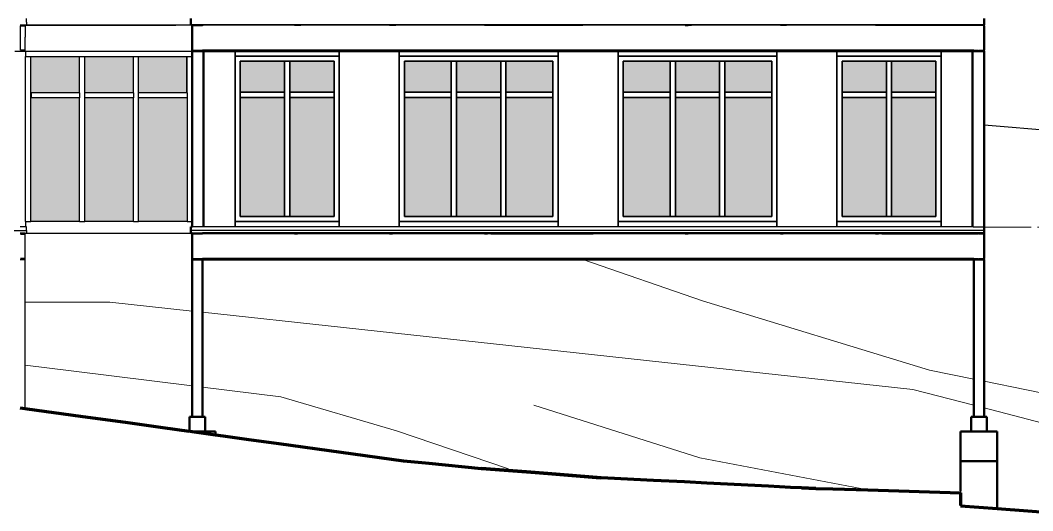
# Model space of a CAD drawing. Header units: metres. Extents: x -57 to 501, y 45 to 307.
# Drawn here: x -0.86 to 18.57, y 123.76 to 133.17 of the extents above; entities that cross this region are included whole.
import ezdxf

# ---------------------------------------------------------------- set-up
doc = ezdxf.new("R2010")
doc.units = ezdxf.units.M
doc.linetypes.add('ACAD_ISO04W100', pattern=[30, 24, -3, 0, -3])
doc.layers.add('Acotación', color=250, linetype='Continuous', lineweight=9)
doc.layers.add('atras', color=7, linetype='Continuous')
doc.layers.add('SectionCutEdges', color=7, linetype='Continuous')

msp = doc.modelspace()

# ---------------------------------------------------------------- hatches: boundary and pattern name
h = msp.add_hatch(color=256)
h.dxf.hatch_style = 1
h.set_gradient(color1=(147, 149, 152), name='HEMISPHERICAL')
h.paths.add_polyline_path([(-18.093, 132.469), (-19.023, 132.469), (-19.023, 131.775), (-19.017, 131.775), (-18.093, 131.775)])
h.paths.add_polyline_path([(-17.064, 132.469), (-17.987, 132.469), (-17.987, 131.775), (-17.981, 131.775), (-17.064, 131.775)])
h.paths.add_polyline_path([(-16.035, 132.469), (-16.952, 132.469), (-16.952, 131.775), (-16.035, 131.775)])
h.paths.add_polyline_path([(-18.093, 131.447), (-18.093, 131.606), (-18.093, 131.675), (-19.017, 131.675), (-19.023, 131.675), (-19.023, 129.304), (-18.093, 129.304), (-18.093, 129.716), (-18.093, 129.834), (-18.093, 130.716)])
h.paths.add_polyline_path([(-17.058, 131.621), (-17.058, 131.675), (-17.981, 131.675), (-17.987, 131.675), (-17.987, 129.304), (-17.058, 129.304), (-17.058, 129.572), (-17.058, 131.003)])
h.paths.add_polyline_path([(-16.023, 131.675), (-16.952, 131.675), (-16.952, 129.304), (-16.023, 129.304)])
h.paths.add_polyline_path([(-14.192, 132.379), (-15.042, 132.379), (-15.042, 131.784), (-14.192, 131.784)])
h.paths.add_polyline_path([(-13.242, 132.379), (-14.092, 132.379), (-14.092, 131.784), (-13.242, 131.784)])
h.paths.add_polyline_path([(-14.192, 131.684), (-15.042, 131.684), (-15.042, 129.404), (-14.192, 129.404)])
h.paths.add_polyline_path([(-13.242, 131.684), (-14.092, 131.684), (-14.092, 129.404), (-13.242, 129.404)])
h.paths.add_polyline_path([(-10.992, 132.379), (-11.892, 132.379), (-11.892, 131.784), (-10.992, 131.784)])
h.paths.add_polyline_path([(-10.042, 132.379), (-10.892, 132.379), (-10.892, 131.784), (-10.042, 131.784)])
h.paths.add_polyline_path([(-9.042, 132.379), (-9.942, 132.379), (-9.942, 131.784), (-9.042, 131.784)])
h.paths.add_polyline_path([(-10.992, 131.684), (-11.892, 131.684), (-11.892, 129.404), (-10.992, 129.404)])
h.paths.add_polyline_path([(-10.042, 131.684), (-10.892, 131.684), (-10.892, 129.404), (-10.042, 129.404)])
h.paths.add_polyline_path([(-9.042, 131.684), (-9.942, 131.684), (-9.942, 129.404), (-9.042, 129.404)])
h.paths.add_polyline_path([(-6.792, 132.379), (-7.692, 132.379), (-7.692, 131.784), (-6.792, 131.784)])
h.paths.add_polyline_path([(-5.842, 132.379), (-6.692, 132.379), (-6.692, 131.784), (-5.842, 131.784)])
h.paths.add_polyline_path([(-4.842, 132.379), (-5.742, 132.379), (-5.742, 131.784), (-4.842, 131.784)])
h.paths.add_polyline_path([(-6.792, 131.684), (-7.692, 131.684), (-7.692, 129.404), (-6.792, 129.404)])
h.paths.add_polyline_path([(-5.842, 131.684), (-6.692, 131.684), (-6.692, 129.404), (-5.842, 129.404)])
h.paths.add_polyline_path([(-4.842, 131.684), (-5.742, 131.684), (-5.742, 129.404), (-4.842, 129.404)])
h.paths.add_polyline_path([(-2.642, 132.379), (-3.492, 132.379), (-3.492, 131.784), (-2.642, 131.784)])
h.paths.add_polyline_path([(-1.692, 132.379), (-2.542, 132.379), (-2.542, 131.784), (-1.692, 131.784)])
h.paths.add_polyline_path([(-2.642, 131.684), (-3.492, 131.684), (-3.492, 129.404), (-2.642, 129.404)])
h.paths.add_polyline_path([(-1.692, 131.684), (-2.542, 131.684), (-2.542, 129.404), (-1.692, 129.404)])
h.paths.add_polyline_path([(0.273, 132.469), (0.267, 132.469), (-0.663, 132.469), (-0.663, 131.775), (-0.657, 131.775), (0.273, 131.775)])
h.paths.add_polyline_path([(1.308, 132.469), (1.296, 132.469), (0.373, 132.469), (0.373, 131.775), (0.379, 131.775), (1.296, 131.775), (1.308, 131.775)])
h.paths.add_polyline_path([(2.325, 132.469), (1.408, 132.469), (1.408, 131.775), (2.325, 131.775)])
h.paths.add_polyline_path([(0.273, 131.24), (0.273, 131.457), (0.273, 131.675), (0.267, 131.675), (-0.663, 131.675), (-0.663, 129.304), (0.273, 129.304), (0.273, 129.415), (0.273, 130.302), (0.273, 130.716)])
h.paths.add_polyline_path([(1.308, 131.473), (1.308, 131.584), (1.308, 131.675), (1.302, 131.675), (0.373, 131.675), (0.373, 129.304), (1.308, 129.304), (1.308, 130.568), (1.308, 130.716)])
h.paths.add_polyline_path([(2.337, 131.675), (1.408, 131.675), (1.408, 129.304), (2.337, 129.304)])
h.paths.add_polyline_path([(4.208, 132.379), (3.358, 132.379), (3.358, 131.784), (4.208, 131.784)])
h.paths.add_polyline_path([(5.158, 132.379), (4.308, 132.379), (4.308, 131.784), (5.158, 131.784)])
h.paths.add_polyline_path([(4.208, 131.684), (3.358, 131.684), (3.358, 129.404), (4.208, 129.404)])
h.paths.add_polyline_path([(5.158, 131.684), (4.308, 131.684), (4.308, 129.404), (5.158, 129.404)])
h.paths.add_polyline_path([(7.408, 132.379), (6.508, 132.379), (6.508, 131.784), (7.408, 131.784)])
h.paths.add_polyline_path([(8.358, 132.379), (7.508, 132.379), (7.508, 131.784), (8.358, 131.784)])
h.paths.add_polyline_path([(9.358, 132.379), (8.458, 132.379), (8.458, 131.784), (9.358, 131.784)])
h.paths.add_polyline_path([(7.408, 131.684), (6.508, 131.684), (6.508, 129.404), (7.408, 129.404)])
h.paths.add_polyline_path([(8.358, 131.684), (7.508, 131.684), (7.508, 129.404), (8.358, 129.404)])
h.paths.add_polyline_path([(9.358, 131.684), (8.458, 131.684), (8.458, 129.404), (9.358, 129.404)])
h.paths.add_polyline_path([(11.608, 132.379), (10.708, 132.379), (10.708, 131.784), (11.608, 131.784)])
h.paths.add_polyline_path([(12.558, 132.379), (11.708, 132.379), (11.708, 131.784), (12.558, 131.784)])
h.paths.add_polyline_path([(13.558, 132.379), (12.658, 132.379), (12.658, 131.784), (13.558, 131.784)])
h.paths.add_polyline_path([(11.608, 131.684), (10.708, 131.684), (10.708, 129.404), (11.608, 129.404)])
h.paths.add_polyline_path([(12.558, 131.684), (11.708, 131.684), (11.708, 129.404), (12.558, 129.404)])
h.paths.add_polyline_path([(13.558, 131.684), (12.658, 131.684), (12.658, 129.404), (13.558, 129.404)])
h.paths.add_polyline_path([(15.758, 132.379), (14.908, 132.379), (14.908, 131.784), (15.758, 131.784)])
h.paths.add_polyline_path([(16.708, 132.379), (15.858, 132.379), (15.858, 131.784), (16.708, 131.784)])
h.paths.add_polyline_path([(15.758, 131.684), (14.908, 131.684), (14.908, 129.404), (15.758, 129.404)])
h.paths.add_polyline_path([(16.708, 131.684), (15.858, 131.684), (15.858, 129.404), (16.708, 129.404)])

# ---------------------------------------------------------------- linework, layer by layer
at = {"color": 251, "true_color": 0x636466}
for p, q in [((-0.745, 133.13), (-0.745, 133.2)), ((-0.745, 133.13), (-0.745, 133.08)), ((-0.867, 133.08), (-0.767, 133.08)), ((-0.767, 133.074), (-0.867, 133.074)), ((-0.862, 132.59), (-0.862, 133.058)), ((-0.862, 133.058), (-0.767, 133.058)), ((-0.767, 133.074), (-0.767, 133.08)), ((-0.767, 133.08), (-0.745, 133.08)), ((-0.767, 133.065), (-0.767, 133.074)), ((-0.767, 133.074), (2.119, 133.074)), ((-0.767, 133.058), (-0.767, 133.065)), ((-0.767, 133.058), (-0.767, 132.844)), ((-0.745, 133.08), (2.114, 133.08)), ((2.119, 133.074), (2.114, 133.08)), ((2.114, 133.08), (2.127, 133.08)), ((2.131, 133.074), (2.119, 133.074)), ((2.131, 133.074), (2.127, 133.08)), ((2.127, 133.08), (2.411, 133.08)), ((2.313, 133.074), (2.131, 133.074)), ((2.411, 133.074), (2.313, 133.074)), ((-0.767, 132.834), (-0.767, 132.844)), ((-0.767, 132.59), (-0.767, 132.834)), ((-0.967, 132.574), (-0.763, 132.574)), ((-0.767, 132.59), (-0.862, 132.59)), ((-0.767, 132.574), (-0.767, 132.59)), ((-0.763, 132.574), (-0.763, 132.469)), ((2.433, 132.569), (-0.763, 132.569)), ((-0.745, 132.574), (-0.745, 132.574)), ((-0.763, 132.469), (-0.663, 132.469)), ((-0.763, 131.716), (-0.763, 132.469)), ((-0.663, 132.469), (0.267, 132.469)), ((-0.663, 131.775), (-0.663, 132.469)), ((0.267, 132.469), (0.273, 132.469)), ((0.273, 132.469), (0.373, 132.469)), ((0.273, 131.775), (0.273, 132.469)), ((0.373, 132.469), (1.296, 132.469)), ((0.373, 131.775), (0.373, 132.469)), ((1.296, 132.469), (1.308, 132.469)), ((1.308, 132.469), (1.408, 132.469)), ((1.308, 131.775), (1.308, 132.469)), ((1.408, 132.469), (2.325, 132.469)), ((1.408, 131.775), (1.408, 132.469)), ((2.325, 132.469), (2.325, 131.775)), ((2.325, 132.469), (2.337, 132.469)), ((2.337, 132.469), (2.437, 132.469)), ((2.337, 131.775), (2.337, 132.469)), ((-0.663, 131.716), (-0.663, 131.775)), ((-0.657, 131.775), (-0.663, 131.775)), ((0.267, 131.775), (-0.657, 131.775)), ((-0.657, 131.775), (-0.657, 131.716)), ((0.273, 131.775), (0.267, 131.775)), ((0.273, 131.775), (0.273, 131.675)), ((0.373, 131.716), (0.373, 131.775)), ((0.379, 131.775), (0.373, 131.775)), ((1.296, 131.775), (0.379, 131.775)), ((1.308, 131.775), (1.296, 131.775)), ((1.308, 131.775), (1.308, 131.675)), ((2.325, 131.775), (1.408, 131.775)), ((1.408, 131.675), (1.408, 131.775)), ((2.337, 131.775), (2.325, 131.775)), ((-0.763, 131.331), (-0.763, 131.716)), ((-0.657, 131.716), (-0.663, 131.716)), ((-0.663, 131.675), (-0.663, 131.716)), ((-0.663, 129.304), (-0.663, 131.675)), ((-0.663, 131.675), (-0.657, 131.675)), ((-0.657, 131.716), (-0.657, 131.675)), ((0.267, 131.675), (-0.657, 131.675)), ((0.267, 131.675), (0.273, 131.675)), ((0.273, 131.457), (0.273, 131.675)), ((0.373, 131.675), (0.373, 131.716)), ((0.373, 129.304), (0.373, 131.675)), ((0.373, 131.675), (0.379, 131.675)), ((1.302, 131.675), (0.379, 131.675)), ((1.302, 131.675), (1.308, 131.675)), ((1.308, 131.584), (1.308, 131.675)), ((1.308, 131.473), (1.308, 131.584)), ((2.337, 131.675), (1.408, 131.675)), ((1.408, 129.304), (1.408, 131.675)), ((0.273, 131.24), (0.273, 131.457)), ((1.308, 130.716), (1.308, 131.473)), ((-0.763, 131.008), (-0.763, 131.331)), ((0.273, 130.716), (0.273, 131.24)), ((-0.763, 130.716), (-0.763, 131.008)), ((-0.763, 130.036), (-0.763, 130.716)), ((0.273, 130.302), (0.273, 130.716)), ((1.308, 130.568), (1.308, 130.716)), ((1.308, 129.304), (1.308, 130.568)), ((0.273, 129.415), (0.273, 130.302)), ((-0.763, 129.552), (-0.763, 130.036)), ((-0.763, 129.304), (-0.763, 129.552)), ((0.273, 129.304), (0.273, 129.415)), ((-0.763, 129.304), (-0.663, 129.304)), ((-0.763, 129.304), (-0.763, 129.204)), ((0.267, 129.304), (-0.663, 129.304)), ((0.273, 129.304), (0.267, 129.304)), ((0.273, 129.304), (0.373, 129.304)), ((1.302, 129.304), (0.373, 129.304)), ((1.308, 129.304), (1.302, 129.304)), ((1.308, 129.304), (1.408, 129.304)), ((2.337, 129.304), (1.408, 129.304)), ((-15.967, 129.134), (-0.745, 129.134)), ((-0.767, 129.204), (-0.867, 129.204)), ((-0.867, 129.084), (-0.767, 129.084)), ((-0.767, 129.079), (-0.867, 129.079)), ((-0.862, 129.063), (-0.767, 129.063)), ((-0.763, 129.204), (-0.767, 129.204)), ((-0.767, 129.084), (-0.745, 129.084)), ((-0.767, 129.079), (-0.767, 129.084)), ((-0.767, 129.063), (-0.767, 129.079)), ((-0.767, 128.781), (-0.767, 129.063)), ((-0.745, 129.204), (-0.763, 129.204)), ((-0.745, 129.134), (-0.745, 129.204)), ((-0.745, 129.134), (-0.745, 129.084)), ((-0.745, 129.084), (2.411, 129.084)), ((-0.767, 128.726), (-0.767, 128.781)), ((-0.767, 128.716), (-0.767, 128.726)), ((-0.767, 128.627), (-0.767, 128.716)), ((-0.867, 128.579), (-0.767, 128.579)), ((-0.767, 128.595), (-0.862, 128.595)), ((-0.767, 128.595), (-0.767, 128.627)), ((-0.767, 128.579), (-0.767, 128.595)), ((-0.767, 127.716), (-0.767, 128.579)), ((-0.767, 127.71), (-0.767, 127.716)), ((-0.767, 126.716), (-0.767, 127.71)), ((-0.767, 126.659), (-0.767, 126.716)), ((-0.767, 126.621), (-0.767, 126.659)), ((-0.767, 126.36), (-0.767, 126.621)), ((-0.767, 125.859), (-0.767, 126.36)), ((-0.767, 125.816), (-0.767, 125.859)), ((-0.767, 125.72), (-0.767, 125.816))]:
    msp.add_line(p, q, dxfattribs=at)
at = {"lineweight": 50}
for p, q in [((2.411, 133.13), (2.411, 133.2)), ((2.411, 133.13), (2.411, 133.08)), ((17.633, 133.2), (17.633, 133.13)), ((17.633, 133.08), (17.633, 133.13)), ((2.433, 133.058), (2.433, 132.844)), ((17.633, 133.032), (17.633, 133.058)), ((17.633, 132.59), (17.633, 133.032)), ((2.433, 132.834), (2.433, 132.844)), ((2.433, 132.59), (2.433, 132.834)), ((2.433, 132.574), (2.433, 132.59)), ((2.433, 132.574), (2.433, 132.569)), ((2.533, 132.574), (2.433, 132.574)), ((2.437, 132.569), (2.437, 132.469)), ((2.633, 132.574), (2.533, 132.574)), ((2.653, 132.574), (2.643, 132.574)), ((2.653, 129.204), (2.653, 132.574)), ((2.653, 132.574), (3.258, 132.574)), ((3.258, 132.574), (5.258, 132.574)), ((5.258, 132.574), (6.408, 132.574)), ((6.408, 132.574), (9.458, 132.574)), ((9.458, 132.574), (9.933, 132.574)), ((10.133, 132.574), (9.933, 132.574)), ((10.608, 132.574), (10.133, 132.574)), ((13.658, 132.574), (10.608, 132.574)), ((14.808, 132.574), (13.658, 132.574)), ((16.808, 132.574), (14.808, 132.574)), ((16.808, 132.574), (17.413, 132.574)), ((17.413, 132.574), (17.413, 129.204)), ((17.623, 132.574), (17.433, 132.574)), ((17.633, 132.065), (17.633, 132.574)), ((2.437, 129.304), (2.437, 132.469)), ((17.633, 132.022), (17.633, 132.065)), ((17.633, 131.154), (17.633, 132.022)), ((17.633, 131.013), (17.633, 131.154)), ((17.633, 130.716), (17.633, 131.013)), ((17.633, 130.589), (17.633, 130.716)), ((17.633, 130.108), (17.633, 130.589)), ((17.633, 129.969), (17.633, 130.108)), ((17.633, 129.716), (17.633, 129.969)), ((17.633, 129.204), (17.633, 129.716)), ((2.437, 129.304), (2.437, 129.204)), ((2.411, 129.134), (2.411, 129.204)), ((2.437, 129.204), (2.411, 129.204)), ((2.411, 129.134), (2.411, 129.084)), ((2.411, 129.084), (2.411, 129.079)), ((2.411, 129.079), (2.433, 129.079)), ((2.433, 129.063), (2.433, 129.079)), ((2.433, 128.716), (2.433, 129.063)), ((17.433, 129.084), (2.633, 129.084)), ((17.533, 129.084), (17.433, 129.084)), ((17.633, 129.084), (17.533, 129.084)), ((17.633, 129.204), (17.633, 129.134)), ((17.633, 129.084), (17.633, 129.134)), ((17.633, 129.079), (17.633, 129.084)), ((17.633, 129.084), (17.633, 129.079)), ((17.633, 129.079), (17.633, 129.063)), ((17.633, 128.814), (17.633, 129.063)), ((2.433, 128.595), (2.433, 128.716)), ((17.633, 128.716), (17.633, 128.814)), ((17.633, 128.595), (17.633, 128.716)), ((2.433, 128.579), (2.433, 128.595)), ((2.533, 128.579), (2.433, 128.579)), ((2.433, 128.046), (2.433, 128.579)), ((2.633, 128.579), (2.533, 128.579)), ((2.633, 128.579), (5.346, 128.579)), ((2.633, 128.003), (2.633, 128.579)), ((5.346, 128.579), (5.962, 128.579)), ((5.962, 128.579), (6.37, 128.579)), ((6.37, 128.579), (9.933, 128.579)), ((10.133, 128.579), (9.933, 128.579)), ((10.636, 128.579), (10.133, 128.579)), ((10.919, 128.579), (10.636, 128.579)), ((11.513, 128.579), (10.919, 128.579)), ((17.433, 128.579), (11.513, 128.579)), ((17.533, 128.579), (17.433, 128.579)), ((17.433, 127.765), (17.433, 128.579)), ((17.633, 128.579), (17.533, 128.579)), ((17.633, 127.738), (17.633, 128.579)), ((2.433, 127.716), (2.433, 128.046)), ((2.633, 127.716), (2.633, 128.003)), ((2.433, 127.065), (2.433, 127.716)), ((2.633, 126.987), (2.633, 127.716)), ((17.433, 127.716), (17.433, 127.765)), ((17.433, 126.84), (17.433, 127.716)), ((17.633, 127.716), (17.633, 127.738)), ((17.633, 126.796), (17.633, 127.716)), ((2.433, 126.934), (2.433, 127.065)), ((2.433, 126.716), (2.433, 126.934)), ((2.633, 126.885), (2.633, 126.987)), ((2.633, 126.716), (2.633, 126.885)), ((2.433, 125.981), (2.433, 126.716)), ((2.633, 125.938), (2.633, 126.716)), ((17.433, 126.716), (17.433, 126.84)), ((17.433, 125.781), (17.433, 126.716)), ((17.633, 126.716), (17.633, 126.796)), ((17.633, 126.114), (17.633, 126.716)), ((17.633, 125.716), (17.633, 126.114)), ((2.433, 125.716), (2.433, 125.981)), ((2.633, 125.716), (2.633, 125.938)), ((17.433, 125.716), (17.433, 125.781)), ((2.433, 125.56), (2.383, 125.56)), ((2.383, 125.56), (2.383, 125.405)), ((2.433, 125.56), (2.433, 125.716)), ((2.533, 125.56), (2.433, 125.56)), ((2.633, 125.56), (2.533, 125.56)), ((2.633, 125.56), (2.633, 125.716)), ((2.683, 125.56), (2.633, 125.56)), ((2.683, 125.56), (2.683, 125.309)), ((17.433, 125.56), (17.383, 125.56)), ((17.383, 125.56), (17.383, 125.279)), ((17.433, 125.685), (17.433, 125.716)), ((17.433, 125.56), (17.433, 125.685)), ((17.533, 125.56), (17.433, 125.56)), ((17.633, 125.56), (17.533, 125.56)), ((17.633, 125.56), (17.633, 125.716)), ((17.683, 125.56), (17.633, 125.56)), ((17.683, 125.56), (17.683, 125.482)), ((2.383, 125.405), (2.383, 125.33)), ((2.383, 125.33), (2.383, 125.286)), ((17.683, 125.482), (17.683, 125.279)), ((2.683, 125.279), (2.436, 125.279)), ((2.683, 125.309), (2.683, 125.279)), ((2.776, 125.279), (2.683, 125.279)), ((2.883, 125.279), (2.776, 125.279)), ((2.883, 125.279), (2.883, 125.244)), ((2.883, 125.244), (2.883, 125.217)), ((17.383, 125.279), (17.183, 125.279)), ((17.183, 125.279), (17.183, 124.716)), ((17.683, 125.279), (17.383, 125.279)), ((17.883, 125.279), (17.683, 125.279)), ((17.883, 125.279), (17.883, 124.716)), ((17.183, 124.716), (17.183, 124.709)), ((17.183, 124.709), (17.883, 124.709)), ((17.183, 124.709), (17.183, 124.141)), ((17.883, 124.716), (17.883, 124.709)), ((17.883, 124.709), (17.883, 124.083)), ((17.883, 124.083), (17.883, 124.006)), ((17.883, 124.006), (17.883, 123.927)), ((17.883, 123.927), (17.883, 123.803))]:
    msp.add_line(p, q, dxfattribs=at)
for p, q in [((2.411, 133.08), (2.411, 133.074)), ((2.433, 133.08), (2.411, 133.08)), ((2.433, 133.074), (2.433, 133.08)), ((2.533, 133.08), (2.433, 133.08)), ((2.533, 133.074), (2.533, 133.08)), ((2.633, 133.08), (2.533, 133.08)), ((2.633, 133.074), (2.633, 133.08)), ((17.433, 133.08), (2.633, 133.08)), ((4.398, 133.074), (2.633, 133.074)), ((6.223, 133.074), (4.518, 133.074)), ((8.048, 133.074), (6.343, 133.074)), ((8.168, 133.074), (9.933, 133.074)), ((11.898, 133.074), (10.133, 133.074)), ((13.723, 133.074), (12.018, 133.074)), ((15.548, 133.074), (13.843, 133.074)), ((15.668, 133.074), (17.433, 133.074)), ((17.433, 133.074), (17.433, 133.08)), ((17.533, 133.08), (17.433, 133.08)), ((17.533, 133.074), (17.533, 133.08)), ((17.633, 133.08), (17.533, 133.08)), ((17.633, 133.074), (17.633, 133.08)), ((17.633, 133.08), (17.633, 133.074)), ((2.433, 132.569), (2.437, 132.569)), ((9.933, 132.59), (2.633, 132.59)), ((2.643, 132.574), (2.633, 132.574)), ((17.433, 132.59), (10.133, 132.59)), ((17.423, 132.574), (17.413, 132.574)), ((2.337, 131.775), (2.337, 131.675)), ((2.337, 131.675), (2.337, 129.304)), ((2.337, 129.304), (2.437, 129.304)), ((2.433, 129.084), (2.411, 129.084)), ((2.433, 129.079), (2.433, 129.084)), ((2.533, 129.084), (2.433, 129.084)), ((2.533, 129.079), (2.533, 129.084)), ((2.633, 129.084), (2.533, 129.084)), ((2.633, 129.079), (2.633, 129.084)), ((4.398, 129.079), (2.633, 129.079)), ((4.398, 129.069), (2.633, 129.069)), ((6.223, 129.079), (4.518, 129.079)), ((6.223, 129.069), (4.518, 129.069)), ((8.048, 129.079), (6.343, 129.079)), ((8.048, 129.069), (6.343, 129.069)), ((8.168, 129.079), (9.933, 129.079)), ((8.168, 129.069), (10.133, 129.069)), ((11.898, 129.079), (10.133, 129.079)), ((11.898, 129.069), (10.133, 129.069)), ((13.723, 129.079), (12.018, 129.079)), ((13.723, 129.069), (12.018, 129.069)), ((15.548, 129.079), (13.843, 129.079)), ((15.548, 129.069), (13.843, 129.069)), ((15.668, 129.079), (17.433, 129.079)), ((15.668, 129.069), (17.433, 129.069)), ((17.433, 129.079), (17.433, 129.084)), ((17.533, 129.079), (17.533, 129.084)), ((9.933, 128.595), (2.633, 128.595)), ((17.433, 128.595), (10.133, 128.595)), ((17.183, 124.141), (17.183, 124.104)), ((17.183, 123.857), (17.183, 123.856)), ((17.883, 123.803), (17.883, 123.801))]:
    msp.add_line(p, q)
at = {"lineweight": 35}
for p, q in [((3.258, 132.479), (3.258, 132.574)), ((5.258, 132.574), (5.258, 132.479)), ((6.408, 132.479), (6.408, 132.574)), ((9.458, 132.574), (9.458, 132.479)), ((10.608, 132.479), (10.608, 132.574)), ((13.658, 132.574), (13.658, 132.479)), ((14.808, 132.479), (14.808, 132.574)), ((16.808, 132.574), (16.808, 132.479)), ((3.258, 132.479), (5.258, 132.479)), ((3.258, 129.304), (3.258, 132.479)), ((3.358, 131.784), (3.358, 132.379)), ((3.358, 132.379), (4.208, 132.379)), ((4.208, 132.379), (4.308, 132.379)), ((4.208, 132.379), (4.208, 131.784)), ((4.308, 131.784), (4.308, 132.379)), ((4.308, 132.379), (5.158, 132.379)), ((5.158, 132.379), (5.158, 131.784)), ((5.258, 132.479), (5.258, 129.304)), ((6.408, 129.304), (6.408, 132.479)), ((6.408, 132.479), (9.458, 132.479)), ((6.508, 131.784), (6.508, 132.379)), ((6.508, 132.379), (7.408, 132.379)), ((7.408, 132.379), (7.508, 132.379)), ((7.408, 132.379), (7.408, 131.784)), ((7.508, 132.379), (8.358, 132.379)), ((7.508, 131.784), (7.508, 132.379)), ((8.358, 132.379), (8.458, 132.379)), ((8.358, 132.379), (8.358, 131.784)), ((8.458, 131.784), (8.458, 132.379)), ((8.458, 132.379), (9.358, 132.379)), ((9.358, 132.379), (9.358, 131.784)), ((9.458, 132.479), (9.458, 129.304)), ((10.608, 129.304), (10.608, 132.479)), ((10.608, 132.479), (13.658, 132.479)), ((10.708, 131.784), (10.708, 132.379)), ((10.708, 132.379), (11.608, 132.379)), ((11.608, 132.379), (11.708, 132.379)), ((11.608, 132.379), (11.608, 131.784)), ((11.708, 132.379), (12.558, 132.379)), ((11.708, 131.784), (11.708, 132.379)), ((12.558, 132.379), (12.558, 131.784)), ((12.558, 132.379), (12.658, 132.379)), ((12.658, 131.784), (12.658, 132.379)), ((12.658, 132.379), (13.558, 132.379)), ((13.558, 132.379), (13.558, 131.784)), ((13.658, 132.479), (13.658, 129.304)), ((14.808, 132.479), (16.808, 132.479)), ((14.808, 129.304), (14.808, 132.479)), ((14.908, 131.784), (14.908, 132.379)), ((14.908, 132.379), (15.758, 132.379)), ((15.758, 132.379), (15.858, 132.379)), ((15.758, 132.379), (15.758, 131.784)), ((15.858, 131.784), (15.858, 132.379)), ((15.858, 132.379), (16.708, 132.379)), ((16.708, 132.379), (16.708, 131.784)), ((16.808, 132.479), (16.808, 129.304)), ((4.208, 131.784), (3.358, 131.784)), ((3.358, 131.784), (3.358, 131.684)), ((4.208, 131.784), (4.208, 131.684)), ((5.158, 131.784), (4.308, 131.784)), ((4.308, 131.784), (4.308, 131.684)), ((5.158, 131.784), (5.158, 131.684)), ((7.408, 131.784), (6.508, 131.784)), ((6.508, 131.784), (6.508, 131.684)), ((7.408, 131.784), (7.408, 131.684)), ((8.358, 131.784), (7.508, 131.784)), ((7.508, 131.784), (7.508, 131.684)), ((8.358, 131.784), (8.358, 131.684)), ((9.358, 131.784), (8.458, 131.784)), ((8.458, 131.784), (8.458, 131.684)), ((9.358, 131.784), (9.358, 131.684)), ((11.608, 131.784), (10.708, 131.784)), ((10.708, 131.784), (10.708, 131.684)), ((11.608, 131.784), (11.608, 131.684)), ((12.558, 131.784), (11.708, 131.784)), ((11.708, 131.784), (11.708, 131.684)), ((12.558, 131.784), (12.558, 131.684)), ((13.558, 131.784), (12.658, 131.784)), ((12.658, 131.784), (12.658, 131.684)), ((13.558, 131.784), (13.558, 131.684)), ((15.758, 131.784), (14.908, 131.784)), ((14.908, 131.784), (14.908, 131.684)), ((15.758, 131.784), (15.758, 131.684)), ((16.708, 131.784), (15.858, 131.784)), ((15.858, 131.784), (15.858, 131.684)), ((16.708, 131.784), (16.708, 131.684)), ((4.208, 131.684), (3.358, 131.684)), ((3.358, 129.404), (3.358, 131.684)), ((4.208, 131.684), (4.208, 129.404)), ((5.158, 131.684), (4.308, 131.684)), ((4.308, 129.404), (4.308, 131.684)), ((5.158, 131.684), (5.158, 129.404)), ((7.408, 131.684), (6.508, 131.684)), ((6.508, 129.404), (6.508, 131.684)), ((7.408, 131.684), (7.408, 129.404)), ((8.358, 131.684), (7.508, 131.684)), ((7.508, 129.404), (7.508, 131.684)), ((8.358, 131.684), (8.358, 129.404)), ((9.358, 131.684), (8.458, 131.684)), ((8.458, 129.404), (8.458, 131.684)), ((9.358, 131.684), (9.358, 129.404)), ((11.608, 131.684), (10.708, 131.684)), ((10.708, 129.404), (10.708, 131.684)), ((11.608, 131.684), (11.608, 129.404)), ((12.558, 131.684), (11.708, 131.684)), ((11.708, 129.404), (11.708, 131.684)), ((12.558, 131.684), (12.558, 129.404)), ((13.558, 131.684), (12.658, 131.684)), ((12.658, 129.404), (12.658, 131.684)), ((13.558, 131.684), (13.558, 129.404)), ((15.758, 131.684), (14.908, 131.684)), ((14.908, 129.404), (14.908, 131.684)), ((15.758, 131.684), (15.758, 129.404)), ((16.708, 131.684), (15.858, 131.684)), ((15.858, 129.404), (15.858, 131.684)), ((16.708, 131.684), (16.708, 129.404)), ((5.258, 129.304), (3.258, 129.304)), ((3.258, 129.204), (3.258, 129.304)), ((4.208, 129.404), (3.358, 129.404)), ((4.208, 129.404), (4.308, 129.404)), ((5.158, 129.404), (4.308, 129.404)), ((5.258, 129.304), (5.258, 129.204)), ((9.458, 129.304), (6.408, 129.304)), ((6.408, 129.204), (6.408, 129.304)), ((7.408, 129.404), (6.508, 129.404)), ((7.408, 129.404), (7.508, 129.404)), ((8.358, 129.404), (7.508, 129.404)), ((8.358, 129.404), (8.458, 129.404)), ((9.358, 129.404), (8.458, 129.404)), ((9.458, 129.304), (9.458, 129.204)), ((13.658, 129.304), (10.608, 129.304)), ((10.608, 129.204), (10.608, 129.304)), ((11.608, 129.404), (10.708, 129.404)), ((11.608, 129.404), (11.708, 129.404)), ((12.558, 129.404), (11.708, 129.404)), ((12.558, 129.404), (12.658, 129.404)), ((13.558, 129.404), (12.658, 129.404)), ((13.658, 129.304), (13.658, 129.204)), ((16.808, 129.304), (14.808, 129.304)), ((14.808, 129.204), (14.808, 129.304)), ((15.758, 129.404), (14.908, 129.404)), ((15.758, 129.404), (15.858, 129.404)), ((16.708, 129.404), (15.858, 129.404)), ((16.808, 129.304), (16.808, 129.204))]:
    msp.add_line(p, q, dxfattribs=at)
at = {"color": 9, "true_color": 0xc7c8ca}
msp.add_line((22.932, 130.716), (17.633, 131.154), dxfattribs=at)
at = {"color": 9, "lineweight": 5, "true_color": 0xc7c8ca}
for points in [[(12.226, 127.786), (9.933, 128.579)], [(2.433, 127.586), (0.857, 127.757), (-0.767, 127.757)], [(12.226, 127.786), (16.583, 126.457), (17.433, 126.283)], [(17.433, 125.782), (16.267, 126.087), (5.34, 127.271), (2.633, 127.564)], [(0.114, 126.443), (-0.767, 126.552)], [(0.114, 126.443), (2.433, 126.155)], [(2.633, 126.131), (4.14, 125.944), (6.359, 125.293), (8.508, 124.562)], [(17.633, 126.242), (20.883, 125.576), (25.069, 124.125)], [(8.989, 125.781), (12.177, 124.775), (15.405, 124.158)], [(24.971, 123.813), (17.633, 125.73)]]:
    msp.add_lwpolyline(points, dxfattribs=at)
at = {"layer": 'Acotación', "color": 252, "linetype": 'ACAD_ISO04W100', "ltscale": 0.04, "true_color": 0x939598}
msp.add_line((25.036, 129.195), (17.593, 129.195), dxfattribs=at)
at = {"layer": 'atras', "lineweight": 80}
for p, q in [((-0.867, 125.732), (-0.767, 125.72)), ((-0.767, 125.72), (-0.73, 125.716)), ((-0.73, 125.716), (0.29, 125.571)), ((0.29, 125.571), (1.2, 125.449)), ((1.2, 125.449), (1.651, 125.388)), ((1.651, 125.388), (1.873, 125.357)), ((1.873, 125.357), (2.38, 125.287)), ((2.383, 125.286), (2.436, 125.279)), ((2.436, 125.279), (2.883, 125.217)), ((2.883, 125.217), (3.032, 125.196)), ((3.032, 125.196), (3.522, 125.128)), ((3.522, 125.128), (4.096, 125.048)), ((4.096, 125.048), (6.489, 124.716)), ((6.489, 124.716), (6.91, 124.675)), ((6.91, 124.675), (6.979, 124.668)), ((6.979, 124.668), (7.98, 124.57)), ((7.98, 124.57), (7.991, 124.569)), ((8.08, 124.562), (7.98, 124.57)), ((7.991, 124.569), (8.08, 124.562)), ((8.935, 124.496), (8.08, 124.562)), ((8.08, 124.562), (8.935, 124.496)), ((9.26, 124.471), (8.935, 124.496)), ((8.935, 124.496), (9.26, 124.47)), ((10.284, 124.391), (9.26, 124.471)), ((9.26, 124.47), (10.265, 124.392)), ((10.284, 124.391), (10.265, 124.392)), ((10.41, 124.385), (10.284, 124.391)), ((11.29, 124.34), (10.41, 124.385)), ((11.884, 124.31), (11.29, 124.34)), ((12.31, 124.289), (11.884, 124.31)), ((13.495, 124.229), (12.31, 124.289)), ((13.921, 124.207), (13.495, 124.229)), ((14.13, 124.196), (13.921, 124.207)), ((14.13, 124.196), (14.401, 124.188)), ((14.401, 124.183), (14.13, 124.196)), ((14.401, 124.188), (14.733, 124.178)), ((14.733, 124.178), (15.405, 124.158)), ((15.405, 124.158), (17.183, 124.104)), ((17.183, 124.104), (17.183, 124.042)), ((17.183, 124.042), (17.183, 123.963)), ((17.183, 123.963), (17.183, 123.857)), ((17.183, 123.856), (17.883, 123.801)), ((17.883, 123.801), (18.979, 123.716))]:
    msp.add_line(p, q, dxfattribs=at)
at = {"layer": 'SectionCutEdges'}
for p, q in [((2.433, 133.074), (2.411, 133.074)), ((2.433, 133.065), (2.433, 133.074)), ((2.433, 133.074), (2.533, 133.074)), ((2.433, 133.065), (2.433, 133.058)), ((2.528, 133.058), (2.433, 133.058)), ((2.533, 133.074), (2.633, 133.074)), ((2.633, 133.058), (2.538, 133.058)), ((2.633, 133.065), (2.633, 133.074)), ((2.633, 133.065), (2.633, 133.058)), ((4.398, 133.074), (4.518, 133.074)), ((6.223, 133.074), (6.343, 133.074)), ((8.048, 133.074), (8.168, 133.074)), ((10.133, 133.074), (9.933, 133.074)), ((11.898, 133.065), (11.898, 133.074)), ((11.898, 133.074), (12.018, 133.074)), ((11.898, 133.065), (11.955, 133.065)), ((11.962, 133.065), (11.955, 133.065)), ((12.018, 133.065), (11.962, 133.065)), ((12.018, 133.065), (12.018, 133.074)), ((13.723, 133.074), (13.843, 133.074)), ((15.548, 133.074), (15.668, 133.074)), ((17.433, 133.074), (17.533, 133.074)), ((17.533, 133.074), (17.633, 133.074)), ((17.633, 133.074), (17.633, 133.058)), ((2.433, 132.59), (2.528, 132.59)), ((2.538, 132.59), (2.633, 132.59)), ((2.633, 132.59), (2.633, 132.574)), ((9.933, 132.59), (9.933, 132.574)), ((10.028, 132.59), (9.933, 132.59)), ((10.133, 132.59), (10.038, 132.59)), ((10.133, 132.59), (10.133, 132.574)), ((17.433, 132.579), (17.423, 132.579)), ((17.423, 132.579), (17.423, 132.574)), ((17.433, 132.59), (17.433, 132.579)), ((17.433, 132.59), (17.528, 132.59)), ((17.623, 132.579), (17.433, 132.579)), ((17.433, 132.574), (17.433, 132.579)), ((17.538, 132.59), (17.633, 132.59)), ((17.623, 132.574), (17.623, 132.579)), ((17.633, 132.574), (17.623, 132.574)), ((17.633, 132.59), (17.633, 132.574)), ((17.633, 129.134), (2.411, 129.134)), ((2.433, 129.079), (2.533, 129.079)), ((2.528, 129.063), (2.433, 129.063)), ((2.533, 129.204), (2.437, 129.204)), ((2.633, 129.204), (2.533, 129.204)), ((2.533, 129.079), (2.633, 129.079)), ((2.633, 129.063), (2.538, 129.063)), ((2.643, 129.204), (2.633, 129.204)), ((2.633, 129.069), (2.633, 129.079)), ((2.633, 129.069), (2.633, 129.063)), ((2.653, 129.204), (2.643, 129.204)), ((3.258, 129.204), (2.653, 129.204)), ((5.258, 129.204), (3.258, 129.204)), ((4.398, 129.069), (4.398, 129.079)), ((4.398, 129.079), (4.518, 129.079)), ((4.398, 129.069), (4.455, 129.069)), ((4.462, 129.069), (4.455, 129.069)), ((4.518, 129.069), (4.462, 129.069)), ((4.518, 129.069), (4.518, 129.079)), ((6.408, 129.204), (5.258, 129.204)), ((6.223, 129.069), (6.223, 129.079)), ((6.223, 129.079), (6.343, 129.079)), ((6.223, 129.069), (6.28, 129.069)), ((6.287, 129.069), (6.28, 129.069)), ((6.343, 129.069), (6.287, 129.069)), ((6.343, 129.069), (6.343, 129.079)), ((9.458, 129.204), (6.408, 129.204)), ((8.048, 129.069), (8.048, 129.079)), ((8.048, 129.079), (8.168, 129.079)), ((8.048, 129.069), (8.105, 129.069)), ((8.112, 129.069), (8.105, 129.069)), ((8.168, 129.069), (8.112, 129.069)), ((8.168, 129.069), (8.168, 129.079)), ((10.608, 129.204), (9.458, 129.204)), ((10.133, 129.079), (9.933, 129.079)), ((13.658, 129.204), (10.608, 129.204)), ((11.898, 129.069), (11.898, 129.079)), ((11.898, 129.079), (12.018, 129.079)), ((11.898, 129.069), (11.955, 129.069)), ((11.962, 129.069), (11.955, 129.069)), ((12.018, 129.069), (11.962, 129.069)), ((12.018, 129.069), (12.018, 129.079)), ((14.808, 129.204), (13.658, 129.204)), ((13.723, 129.069), (13.723, 129.079)), ((13.723, 129.079), (13.843, 129.079)), ((13.723, 129.069), (13.78, 129.069)), ((13.787, 129.069), (13.78, 129.069)), ((13.843, 129.069), (13.787, 129.069)), ((13.843, 129.069), (13.843, 129.079)), ((16.808, 129.204), (14.808, 129.204)), ((15.548, 129.069), (15.548, 129.079)), ((15.548, 129.079), (15.668, 129.079)), ((15.548, 129.069), (15.605, 129.069)), ((15.612, 129.069), (15.605, 129.069)), ((15.668, 129.069), (15.612, 129.069)), ((15.668, 129.069), (15.668, 129.079)), ((17.413, 129.204), (16.808, 129.204)), ((17.423, 129.204), (17.413, 129.204)), ((17.423, 129.204), (17.623, 129.204)), ((17.433, 129.069), (17.433, 129.079)), ((17.433, 129.079), (17.533, 129.079)), ((17.433, 129.063), (17.433, 129.069)), ((17.528, 129.063), (17.433, 129.063)), ((17.533, 129.079), (17.633, 129.079)), ((17.633, 129.063), (17.538, 129.063)), ((17.633, 129.204), (17.623, 129.204)), ((2.433, 128.595), (2.528, 128.595)), ((2.538, 128.595), (2.633, 128.595)), ((2.633, 128.595), (2.633, 128.579)), ((10.028, 128.595), (9.933, 128.595)), ((10.133, 128.595), (10.028, 128.595)), ((17.433, 128.595), (17.433, 128.579)), ((17.433, 128.595), (17.528, 128.595)), ((17.538, 128.595), (17.633, 128.595)), ((17.633, 128.595), (17.633, 128.579)), ((2.38, 125.287), (2.383, 125.286))]:
    msp.add_line(p, q, dxfattribs=at)

doc.saveas('drawing.dxf')
